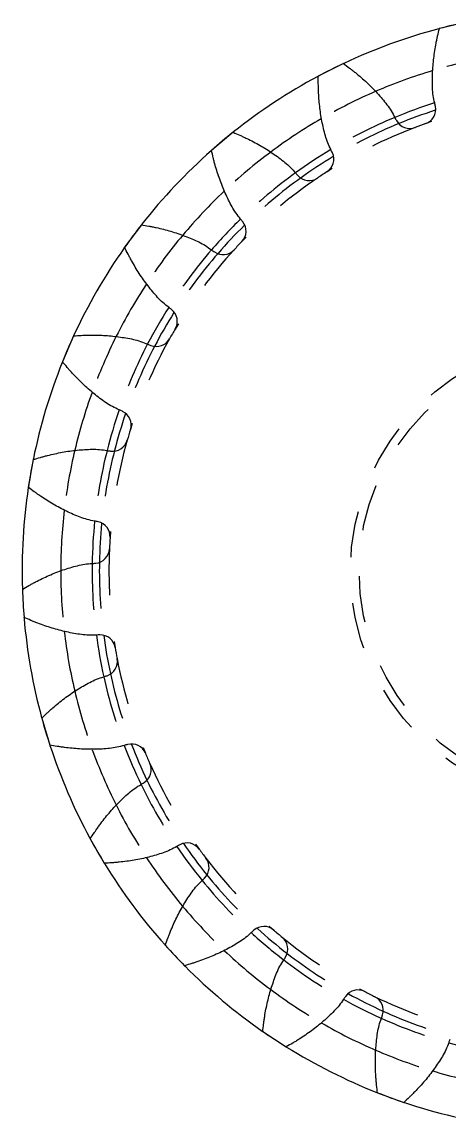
# Model space of a CAD drawing. Header units: inches. Extents: x 0.9 to 97.5, y -1.2 to 16.7.
# Drawn here: x 15.178 to 16.101, y 7.596 to 9.975 of the extents above; entities that cross this region are included whole.
import ezdxf

# ---------------------------------------------------------------- set-up
doc = ezdxf.new("R2010")
doc.units = ezdxf.units.IN
doc.header["$MEASUREMENT"] = 0
doc.linetypes.add('HIDDEN', pattern=[0.2, 0.1, -0.1])
doc.layers.add('DEFAULT_2', color=8, linetype='HIDDEN')

msp = doc.modelspace()

# ---------------------------------------------------------------- linework, layer by layer
at = {"color": 7, "linetype": 'Continuous'}
for p, q in [((16.1374, 9.9747), (16.0784, 9.9607)), ((15.8714, 9.8854), (15.8172, 9.8582)), ((15.6332, 9.7371), (15.5868, 9.6982)), ((15.4356, 9.538), (15.3994, 9.4893)), ((15.2893, 9.2986), (15.2653, 9.2429)), ((15.2021, 9.0319), (15.1916, 8.9722)), ((15.2206, 8.4749), (15.2379, 8.4168)), ((15.3252, 8.2146), (15.3555, 8.1621)), ((15.6973, 7.7997), (15.748, 7.7664)), ((15.9448, 7.6676), (16.0018, 7.6468))]:
    msp.add_line(p, q, dxfattribs=at)
for centre, radius, start, end in [((16.3865, 8.7923), 1.2083, 101.8959, 104.7707), ((16.3865, 8.7923), 1.2083, 115.2293, 118.1041), ((16.038, 9.7865), 0.0325, 289.3173, 11.6206), ((16.0144, 9.7779), 0.0325, 208.3794, 290.6827), ((16.3865, 8.7923), 1.021, 109.3173, 110.6827), ((16.3865, 8.7923), 1.2083, 128.5626, 131.4374), ((15.8181, 9.6793), 0.0325, 302.6507, 24.954), ((15.7971, 9.6655), 0.0325, 221.7127, 304.016), ((16.3865, 8.7923), 1.021, 122.6507, 124.016), ((15.6288, 9.5243), 0.0325, 315.984, 38.2873), ((16.3865, 8.7923), 1.2083, 141.8959, 144.7707), ((16.3865, 8.7923), 1.021, 135.984, 137.3493), ((15.6116, 9.5061), 0.0325, 235.046, 317.3493), ((15.4804, 9.3299), 0.0325, 329.3173, 51.6206), ((16.3865, 8.7923), 1.021, 149.3173, 150.6827), ((16.3865, 8.7923), 1.2083, 155.2293, 158.1041), ((15.4679, 9.3081), 0.0325, 248.3794, 330.6827), ((15.3809, 9.1064), 0.0325, 342.6507, 64.954), ((16.3865, 8.7923), 1.021, 162.6507, 164.016), ((15.3737, 9.0824), 0.0325, 261.7127, 344.016), ((16.3865, 8.7923), 1.2083, 168.5626, 171.4374), ((15.3355, 8.8661), 0.0325, 355.984, 78.2873), ((16.3865, 8.7923), 1.021, 175.984, 177.3493), ((15.3341, 8.841), 0.0325, 275.046, 357.3493), ((16.3865, 8.7923), 1.2083, 181.8959, 184.7707), ((15.3469, 8.6217), 0.0325, 9.3173, 91.6206), ((16.3865, 8.7923), 1.021, 189.3173, 190.6827), ((15.3512, 8.597), 0.0325, 288.3794, 10.6827), ((16.3865, 8.7923), 1.2083, 195.2293, 198.1041), ((15.4142, 8.3866), 0.0325, 22.6507, 104.954), ((16.3865, 8.7923), 1.021, 202.6507, 204.016), ((15.4242, 8.3635), 0.0325, 301.7127, 24.016), ((16.3865, 8.7923), 1.2083, 208.5626, 211.4374), ((15.534, 8.1733), 0.0325, 35.984, 118.2873), ((16.3865, 8.7923), 1.021, 215.984, 217.3493), ((15.549, 8.1532), 0.0325, 315.046, 37.3493), ((15.6997, 7.9934), 0.0325, 49.3173, 131.6206), ((16.3865, 8.7923), 1.021, 229.3173, 230.6827), ((15.7189, 7.9773), 0.0325, 328.3794, 50.6827), ((16.3865, 8.7923), 1.2083, 221.8959, 224.7707), ((15.9025, 7.8566), 0.0325, 62.6507, 144.954), ((16.3865, 8.7923), 1.021, 242.6507, 244.016), ((15.9249, 7.8453), 0.0325, 341.7127, 64.016), ((16.3865, 8.7923), 1.2083, 235.2293, 238.1041), ((16.3865, 8.7923), 1.2083, 248.5626, 251.4374)]:
    msp.add_arc(centre, radius, start, end, dxfattribs=at)
at = {"color": 40, "linetype": 'Continuous'}
for radius, start, end in [(1.2083, 104.8173, 115.2071), (1.2083, 118.1841, 128.4934), (1.125, 106.6664, 113.3127), (1.0572, 107.5341, 112.4764), (1.0417, 107.7302, 112.3099), (1.125, 120.0368, 126.6227), (1.2083, 131.4591, 141.8265), (1.0572, 120.8608, 125.7977), (1.0417, 121.0318, 125.6047), (1.125, 133.3723, 139.9905), (1.0572, 134.1979, 139.1391), (1.0417, 134.3885, 138.9584), (1.2083, 144.8355, 155.2293), (1.125, 146.6709, 153.2984), (1.0572, 147.533, 152.467), (1.0417, 147.7175, 152.2825), (1.2083, 158.1774, 168.4838), (1.125, 160.0436, 166.6279), (1.0572, 160.8609, 165.8021), (1.0417, 161.0416, 165.6115), (1.2083, 171.4501, 181.8426), (1.125, 173.3602, 180), (1.0572, 174.2022, 179.1392), (1.0417, 174.3953, 178.9682), (1.2083, 184.847, 195.1873), (1.125, 186.6874, 193.2907), (1.0572, 187.5236, 192.4658), (1.0417, 187.6901, 192.2698), (1.2083, 198.1618, 208.4826), (1.125, 200.0454, 206.6377), (1.0572, 200.8691, 205.8134), (1.0417, 201.066, 205.6624), (1.0572, 214.1866, 219.1309), (1.0417, 214.3376, 218.934), (1.2083, 211.4765, 221.865), (1.125, 213.3411, 219.9857), (1.0417, 227.7302, 232.3099), (1.0572, 227.5341, 232.4764), (1.125, 226.7002, 233.2888), (1.2083, 224.8512, 235.1653), (1.0417, 241.0318, 245.6047), (1.0572, 240.8608, 245.7977), (1.125, 240.0416, 246.6517), (1.2083, 238.1365, 248.4893), (1.0572, 254.1979, 259.1391), (1.125, 253.3313, 259.9691), (1.2083, 251.4968, 261.8959)]:
    msp.add_arc((16.3865, 8.7923), radius, start, end, dxfattribs=at)
at = {"color": 7, "linetype": 'Continuous'}
for points, start_tangent, end_tangent in [([(16.0731, 9.9377), (16.0746, 9.9449), (16.0784, 9.9607)], (0.002429, 0.011554), (0.002886, 0.011448)), ([(16.0698, 9.793), (16.0682, 9.8004), (16.0651, 9.8163), (16.0635, 9.8324), (16.0633, 9.8486), (16.0636, 9.8648), (16.0646, 9.881), (16.0663, 9.8971), (16.0685, 9.9131), (16.0713, 9.9291), (16.0731, 9.9377)], (-0.014699, 0.071477), (0.01501, 0.071393)), ([(15.8714, 9.8854), (15.8844, 9.8757), (15.8903, 9.8712)], (0.00957, -0.006914), (0.009288, -0.007289)), ([(15.8174, 9.8346), (15.8172, 9.842), (15.8172, 9.8582)], (-0.000301, 0.011803), (0.000169, 0.011805)), ([(15.8903, 9.8712), (15.8971, 9.8657), (15.9096, 9.8553), (15.9216, 9.8444), (15.9332, 9.8331), (15.9444, 9.8214), (15.955, 9.8092), (15.9652, 9.7966), (15.9744, 9.7833), (15.9822, 9.7691), (15.9858, 9.7625)], (0.057389, -0.045042), (0.034684, -0.064203)), ([(15.8475, 9.693), (15.8443, 9.6998), (15.8376, 9.7146), (15.8324, 9.7299), (15.8284, 9.7456), (15.825, 9.7615), (15.8222, 9.7774), (15.8201, 9.7935), (15.8186, 9.8096), (15.8177, 9.8258), (15.8174, 9.8346)], (-0.030786, 0.06616), (-0.001859, 0.07293)), ([(15.6332, 9.7371), (15.6481, 9.7307), (15.6548, 9.7277)], (0.010906, -0.004521), (0.010718, -0.004951)), ([(15.6548, 9.7277), (15.6628, 9.7239), (15.6773, 9.7166), (15.6915, 9.7089), (15.7054, 9.7006), (15.7189, 9.6917), (15.7322, 9.6823), (15.745, 9.6724), (15.757, 9.6616), (15.7679, 9.6496), (15.7728, 9.6439)], (0.066229, -0.030593), (0.048556, -0.054473)), ([(15.5923, 9.6752), (15.5905, 9.6824), (15.5868, 9.6982)], (-0.003015, 0.011415), (-0.002558, 0.011526)), ([(15.6543, 9.5445), (15.6496, 9.5503), (15.6397, 9.5631), (15.6311, 9.5769), (15.6236, 9.5912), (15.6166, 9.6058), (15.6103, 9.6207), (15.6045, 9.6359), (15.5993, 9.6512), (15.5946, 9.6667), (15.5923, 9.6752)], (-0.045214, 0.057277), (-0.018627, 0.070536)), ([(15.4356, 9.538), (15.4516, 9.5352), (15.4589, 9.5337)], (0.011655, -0.001884), (0.011571, -0.002346)), ([(15.4589, 9.5337), (15.4675, 9.5319), (15.4832, 9.5282), (15.4988, 9.5239), (15.5143, 9.519), (15.5295, 9.5135), (15.5445, 9.5074), (15.5593, 9.5008), (15.5735, 9.493), (15.5868, 9.4838), (15.593, 9.4794)], (0.071499, -0.014494), (0.059809, -0.041807)), ([(15.4101, 9.4683), (15.4067, 9.4748), (15.3994, 9.4893)], (-0.005566, 0.010412), (-0.005147, 0.010625)), ([(15.5006, 9.3554), (15.4947, 9.36), (15.482, 9.3701), (15.4705, 9.3815), (15.4599, 9.3937), (15.4498, 9.4064), (15.4401, 9.4194), (15.431, 9.4328), (15.4224, 9.4465), (15.4143, 9.4606), (15.4101, 9.4683)], (-0.057205, 0.045306), (-0.034392, 0.064339)), ([(15.2893, 9.2986), (15.3055, 9.2995), (15.3129, 9.2998)], (0.011775, 0.000855), (0.0118, 0.000386)), ([(15.3129, 9.2998), (15.3217, 9.3), (15.3379, 9.3), (15.354, 9.2995), (15.3702, 9.2983), (15.3863, 9.2965), (15.4023, 9.294), (15.4182, 9.2909), (15.4338, 9.2866), (15.4489, 9.2808), (15.4559, 9.2779)], (0.072915, 0.002385), (0.067839, -0.026887)), ([(15.2806, 9.2249), (15.2757, 9.2305), (15.2653, 9.2429)], (-0.007817, 0.008848), (-0.007459, 0.009151)), ([(15.3946, 9.1359), (15.3878, 9.139), (15.3732, 9.146), (15.3593, 9.1544), (15.3462, 9.1638), (15.3334, 9.1738), (15.321, 9.1843), (15.3091, 9.1952), (15.2975, 9.2066), (15.2864, 9.2184), (15.2806, 9.2249)], (-0.066111, 0.030893), (-0.048302, 0.054673)), ([(15.2248, 9.0386), (15.2333, 9.0408), (15.249, 9.0445), (15.2649, 9.0477), (15.2809, 9.0503), (15.297, 9.0522), (15.3131, 9.0535), (15.3293, 9.0542), (15.3455, 9.0536), (15.3615, 9.0514), (15.369, 9.0502)], (0.070399, 0.019136), (0.072211, -0.010518)), ([(15.2021, 9.0319), (15.2176, 9.0366), (15.2248, 9.0386)], (0.011261, 0.003547), (0.011393, 0.003097)), ([(15.2106, 8.9582), (15.2046, 8.9625), (15.1916, 8.9722)], (-0.009647, 0.006807), (-0.009368, 0.007185)), ([(15.3421, 8.8979), (15.3347, 8.8994), (15.3189, 8.9028), (15.3035, 8.9078), (15.2885, 8.9139), (15.2738, 8.9207), (15.2593, 8.928), (15.2452, 8.9359), (15.2313, 8.9443), (15.2178, 8.9532), (15.2106, 8.9582)], (-0.071453, 0.014814), (-0.059609, 0.04206)), ([(15.1993, 8.764), (15.207, 8.7682), (15.2215, 8.7754), (15.2362, 8.7822), (15.2512, 8.7884), (15.2664, 8.794), (15.2818, 8.799), (15.2974, 8.8033), (15.3133, 8.8065), (15.3294, 8.8081), (15.3369, 8.8086)], (0.064089, 0.034855), (0.07269, 0.006418)), ([(15.1788, 8.7523), (15.1928, 8.7604), (15.1993, 8.764)], (0.010139, 0.006048), (0.010372, 0.005641)), ([(15.204, 8.6826), (15.1972, 8.6854), (15.1823, 8.6918)], (-0.010957, 0.004399), (-0.010773, 0.00483)), ([(15.3459, 8.6542), (15.3384, 8.6539), (15.3222, 8.6536), (15.3061, 8.6549), (15.2901, 8.6574), (15.2742, 8.6606), (15.2584, 8.6644), (15.2428, 8.6688), (15.2274, 8.6738), (15.2122, 8.6794), (15.204, 8.6826)], (-0.072943, -0.002064), (-0.067702, 0.02718)), ([(15.2378, 8.491), (15.2444, 8.4968), (15.2568, 8.5072), (15.2696, 8.5172), (15.2827, 8.5267), (15.2962, 8.5356), (15.3101, 8.544), (15.3242, 8.5519), (15.3389, 8.5586), (15.3543, 8.5639), (15.3615, 8.5662)], (0.054323, 0.048696), (0.06925, 0.023009)), ([(15.2206, 8.4749), (15.2323, 8.486), (15.2378, 8.491)], (0.008471, 0.008224), (0.008791, 0.007881)), ([(15.2612, 8.4128), (15.2539, 8.414), (15.2379, 8.4168)], (-0.011676, 0.001753), (-0.011596, 0.002216)), ([(15.4058, 8.418), (15.3986, 8.416), (15.3829, 8.4119), (15.3669, 8.4095), (15.3507, 8.4082), (15.3345, 8.4077), (15.3183, 8.4077), (15.3021, 8.4084), (15.286, 8.4097), (15.2699, 8.4116), (15.2612, 8.4128)], (-0.070501, -0.01883), (-0.072145, 0.010834)), ([(15.3383, 8.2342), (15.3433, 8.2414), (15.353, 8.2544), (15.3631, 8.267), (15.3737, 8.2793), (15.3848, 8.2911), (15.3963, 8.3025), (15.4083, 8.3134), (15.4211, 8.3234), (15.4348, 8.332), (15.4412, 8.3359)], (0.041629, 0.059911), (0.062077, 0.038359)), ([(15.3252, 8.2146), (15.3341, 8.2281), (15.3383, 8.2342)], (0.006346, 0.009955), (0.006737, 0.009696)), ([(15.5186, 8.2019), (15.512, 8.1983), (15.4976, 8.1907), (15.4826, 8.1847), (15.4672, 8.1797), (15.4516, 8.1754), (15.4358, 8.1718), (15.4199, 8.1687), (15.4039, 8.1662), (15.3878, 8.1644), (15.3791, 8.1636)], (-0.064258, -0.034581), (-0.072699, -0.006096)), ([(15.3791, 8.1636), (15.3717, 8.163), (15.3555, 8.1621)], (-0.011765, -0.000987), (-0.011795, -0.000518)), ([(15.4952, 8.0075), (15.4985, 8.0157), (15.5049, 8.0306), (15.5118, 8.0452), (15.5193, 8.0596), (15.5274, 8.0736), (15.536, 8.0874), (15.5451, 8.1007), (15.5552, 8.1134), (15.5666, 8.1249), (15.572, 8.1302)], (0.02669, 0.067896), (0.051558, 0.051641)), ([(15.6781, 8.0177), (15.6725, 8.0126), (15.6603, 8.002), (15.6471, 7.9926), (15.6333, 7.9842), (15.619, 7.9765), (15.6045, 7.9693), (15.5898, 7.9626), (15.5748, 7.9565), (15.5595, 7.951), (15.5512, 7.9482)], (-0.054551, -0.048468), (-0.069333, -0.022697)), ([(15.487, 7.9854), (15.4925, 8.0006), (15.4952, 8.0075)], (0.003879, 0.011151), (0.004319, 0.010988)), ([(15.5512, 7.9482), (15.5441, 7.9459), (15.5286, 7.9413)], (-0.011221, -0.003673), (-0.011357, -0.003224)), ([(15.7002, 7.8232), (15.7015, 7.8318), (15.7043, 7.8478), (15.7077, 7.8636), (15.7117, 7.8793), (15.7163, 7.8949), (15.7215, 7.9102), (15.7273, 7.9253), (15.7342, 7.94), (15.7426, 7.9538), (15.7466, 7.9602)], (0.010313, 0.072221), (0.038259, 0.062139)), ([(15.8759, 7.8752), (15.8716, 7.869), (15.8622, 7.8558), (15.8515, 7.8437), (15.8399, 7.8323), (15.8279, 7.8215), (15.8154, 7.8111), (15.8026, 7.8012), (15.7894, 7.7919), (15.7758, 7.783), (15.7684, 7.7783)], (-0.041903, -0.059742), (-0.06223, -0.038075)), ([(15.9422, 7.691), (15.9415, 7.6998), (15.9405, 7.716), (15.9402, 7.7321), (15.9404, 7.7483), (15.9413, 7.7645), (15.9428, 7.7806), (15.945, 7.7967), (15.9484, 7.8125), (15.9533, 7.828), (15.9558, 7.8351)], (-0.006621, 0.072653), (0.022897, 0.069287)), ([(15.6973, 7.7997), (15.6992, 7.8158), (15.7002, 7.8232)], (0.001203, 0.011745), (0.001669, 0.011688)), ([(15.7684, 7.7783), (15.762, 7.7745), (15.748, 7.7664)], (-0.010071, -0.006162), (-0.010308, -0.005756)), ([(16.1011, 7.7822), (16.0984, 7.7751), (16.0923, 7.7602), (16.0847, 7.7459), (16.076, 7.7322), (16.0668, 7.7188), (16.0571, 7.7059), (16.0469, 7.6933), (16.0362, 7.6811), (16.0251, 7.6694), (16.0189, 7.6631)], (-0.026996, -0.067795), (-0.051772, -0.0514)), ([(15.9448, 7.6676), (15.9429, 7.6836), (15.9422, 7.691)], (-0.001538, 0.011705), (-0.001071, 0.011758)), ([(16.0189, 7.6631), (16.0136, 7.6579), (16.0018, 7.6468)], (-0.008379, -0.008318), (-0.008702, -0.007978))]:
    msp.add_spline(points, degree=3, dxfattribs=dict(at, start_tangent=start_tangent, end_tangent=end_tangent))
at = {"layer": 'DEFAULT_2', "color": 8, "linetype": 'HIDDEN'}
for radius in [0.5, 0.4813]:
    msp.add_circle((16.3865, 8.7923), radius, dxfattribs=at)
for radius, start, end in [(1.2083, 104.7707, 104.8173), (1.125, 99.9753, 106.6664), (1.2083, 115.2071, 115.2293), (1.2083, 118.1041, 118.1841), (1.125, 113.3127, 120.0368), (1.0572, 99.1309, 107.5341), (1.021, 97.3493, 109.3173), (1.0417, 98.934, 107.7302), (1.0572, 112.4764, 120.8608), (1.0417, 112.3099, 121.0318), (1.2083, 128.4934, 128.5626), (1.021, 110.6827, 122.6507), (1.2083, 131.4374, 131.4591), (1.125, 126.6227, 133.3723), (1.0572, 125.7977, 134.1979), (1.021, 124.016, 135.984), (1.0417, 125.6047, 134.3885), (1.2083, 141.8265, 141.8959), (1.125, 139.9905, 146.6709), (1.2083, 144.7707, 144.8355), (1.0572, 139.1391, 147.533), (1.0417, 138.9584, 147.7175), (1.021, 137.3493, 149.3173), (1.125, 153.2984, 160.0436), (1.0572, 152.467, 160.8609), (1.0417, 152.2825, 161.0416), (1.021, 150.6827, 162.6507), (1.2083, 158.1041, 158.1774), (1.021, 164.016, 175.984), (1.125, 166.6279, 173.3602), (1.0572, 165.8021, 174.2022), (1.0417, 165.6115, 174.3953), (1.2083, 168.4838, 168.5626), (1.2083, 171.4374, 171.4501), (1.021, 177.3493, 189.3173), (1.0572, 179.1392, 187.5236), (1.0417, 178.9682, 187.6901), (1.125, 180, 186.6874), (1.2083, 181.8426, 181.8959), (1.2083, 184.7707, 184.847), (1.021, 190.6827, 202.6507), (1.0572, 192.4658, 200.8691), (1.0417, 192.2698, 201.066), (1.125, 193.2907, 200.0454), (1.2083, 195.1873, 195.2293), (1.2083, 198.1041, 198.1618), (1.021, 204.016, 215.984), (1.0572, 205.8134, 214.1866), (1.0417, 205.6624, 214.3376), (1.125, 206.6377, 213.3411), (1.2083, 208.4826, 208.5626), (1.2083, 211.4374, 211.4765), (1.021, 217.3493, 229.3173), (1.0417, 218.934, 227.7302), (1.0572, 219.1309, 227.5341), (1.125, 219.9857, 226.7002), (1.021, 230.6827, 242.6507), (1.2083, 221.865, 221.8959), (1.0572, 232.4764, 240.8608), (1.0417, 232.3099, 241.0318), (1.2083, 224.7707, 224.8512), (1.125, 233.2888, 240.0416), (1.021, 244.016, 255.984), (1.0572, 245.7977, 254.1979), (1.0417, 245.6047, 254.3885), (1.2083, 235.1653, 235.2293), (1.2083, 238.1041, 238.1365), (1.125, 246.6517, 253.3313), (1.2083, 248.4893, 248.5626), (1.2083, 251.4374, 251.4968)]:
    msp.add_arc((16.3865, 8.7923), radius, start, end, dxfattribs=at)

doc.saveas('drawing.dxf')
